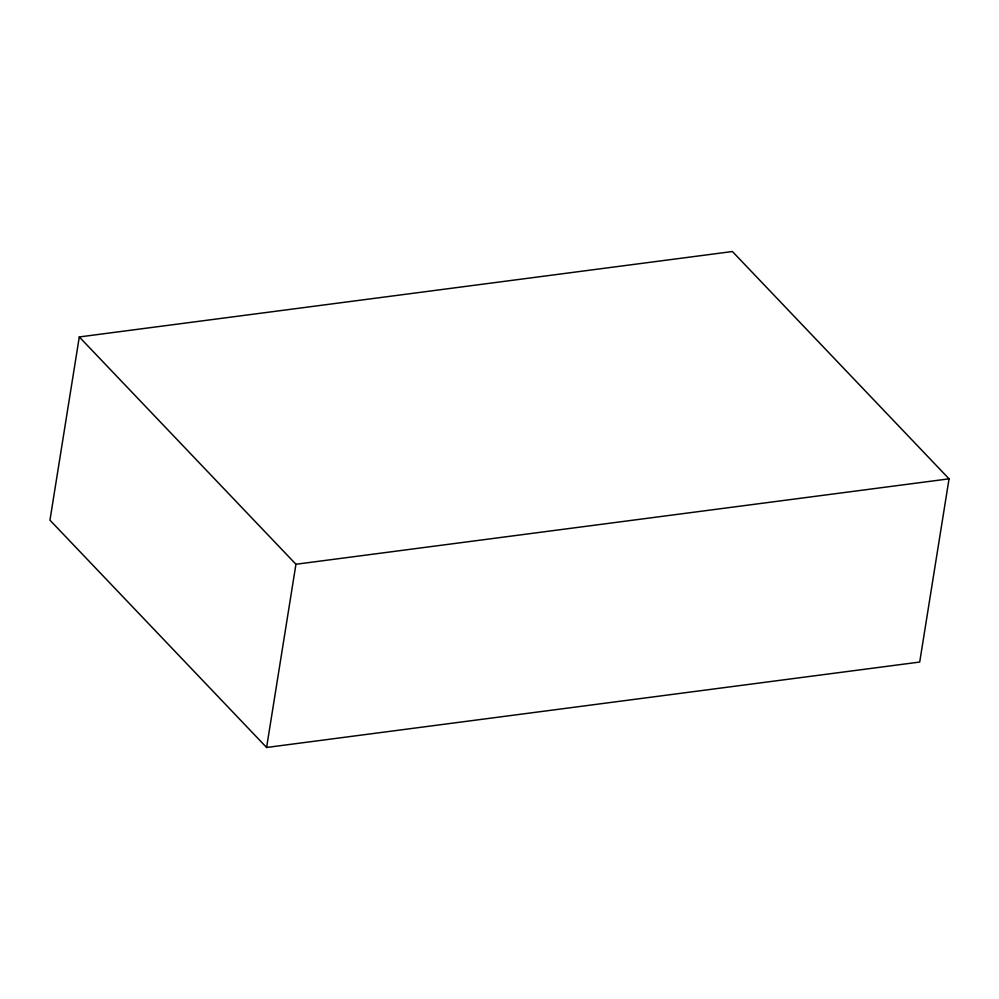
<?xml version="1.0" encoding="UTF-8"?>
<svg xmlns="http://www.w3.org/2000/svg" width="999" height="999" viewBox="0 0 999 999"><rect width="100%" height="100%" fill="white"/><g stroke="black" fill="none" stroke-linecap="round" stroke-linejoin="round"><path stroke-width="1.5" d="M79.296 336.95L49.95 520.167L266.596 747.477L919.704 662.05L949.05 478.833L732.404 251.523L79.296 336.95L295.941 564.26L266.596 747.477M295.941 564.26L949.05 478.833"/></g></svg>
